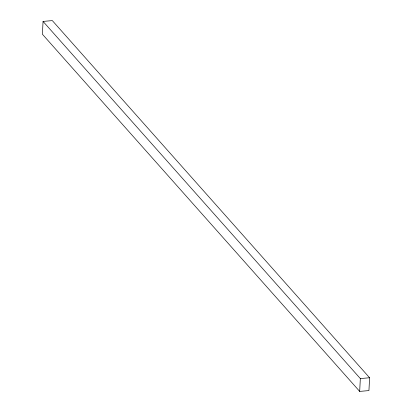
<?xml version="1.0" encoding="UTF-8"?>
<svg xmlns="http://www.w3.org/2000/svg" width="412" height="412" viewBox="0 0 412 412"><rect width="100%" height="100%" fill="white"/><g stroke="black" fill="none" stroke-linecap="round" stroke-linejoin="round"><path stroke-width="0.62" d="M43.059 21.414L42.41 34.242L359.681 391.4L368.941 390.586L369.59 377.758L52.319 20.6L43.059 21.414L360.33 378.571L359.681 391.4M360.33 378.571L369.59 377.758"/></g></svg>
